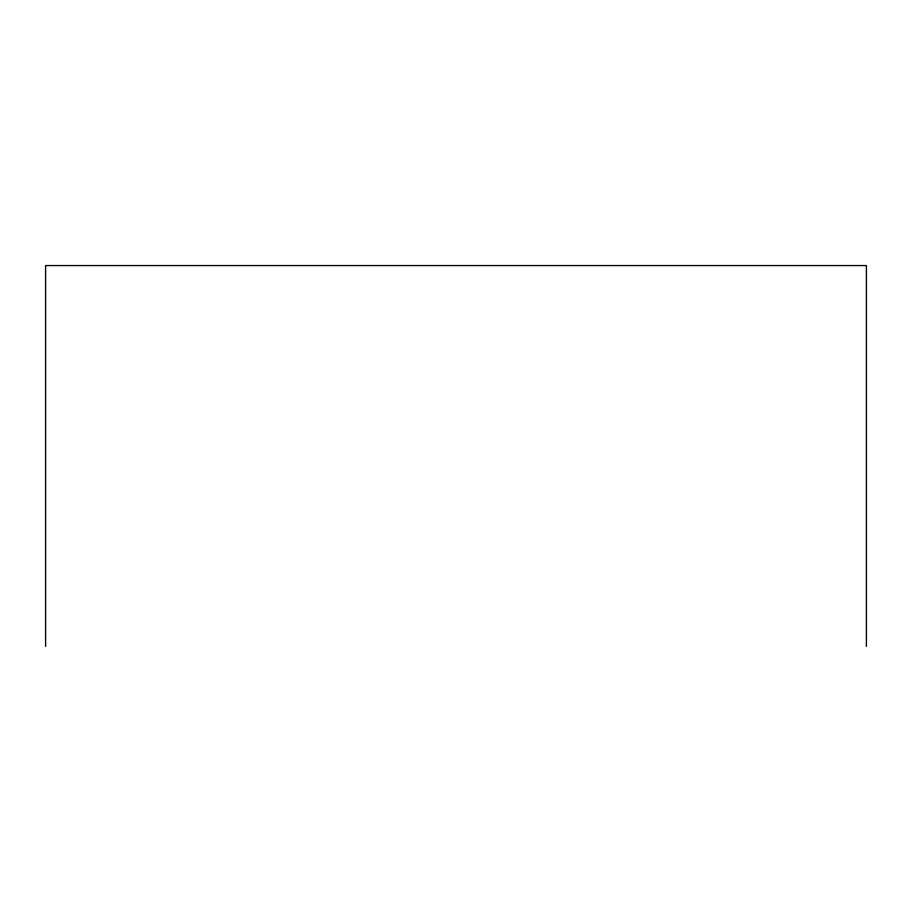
<?xml version="1.0" encoding="UTF-8"?>
<svg xmlns="http://www.w3.org/2000/svg" width="912" height="912" viewBox="0 0 912 912"><rect width="100%" height="100%" fill="white"/><g stroke="black" fill="none" stroke-linecap="round" stroke-linejoin="round"><path stroke-width="1.37" d="M866.4 646.437L866.4 265.563L45.6 265.563L45.6 646.437"/></g></svg>
